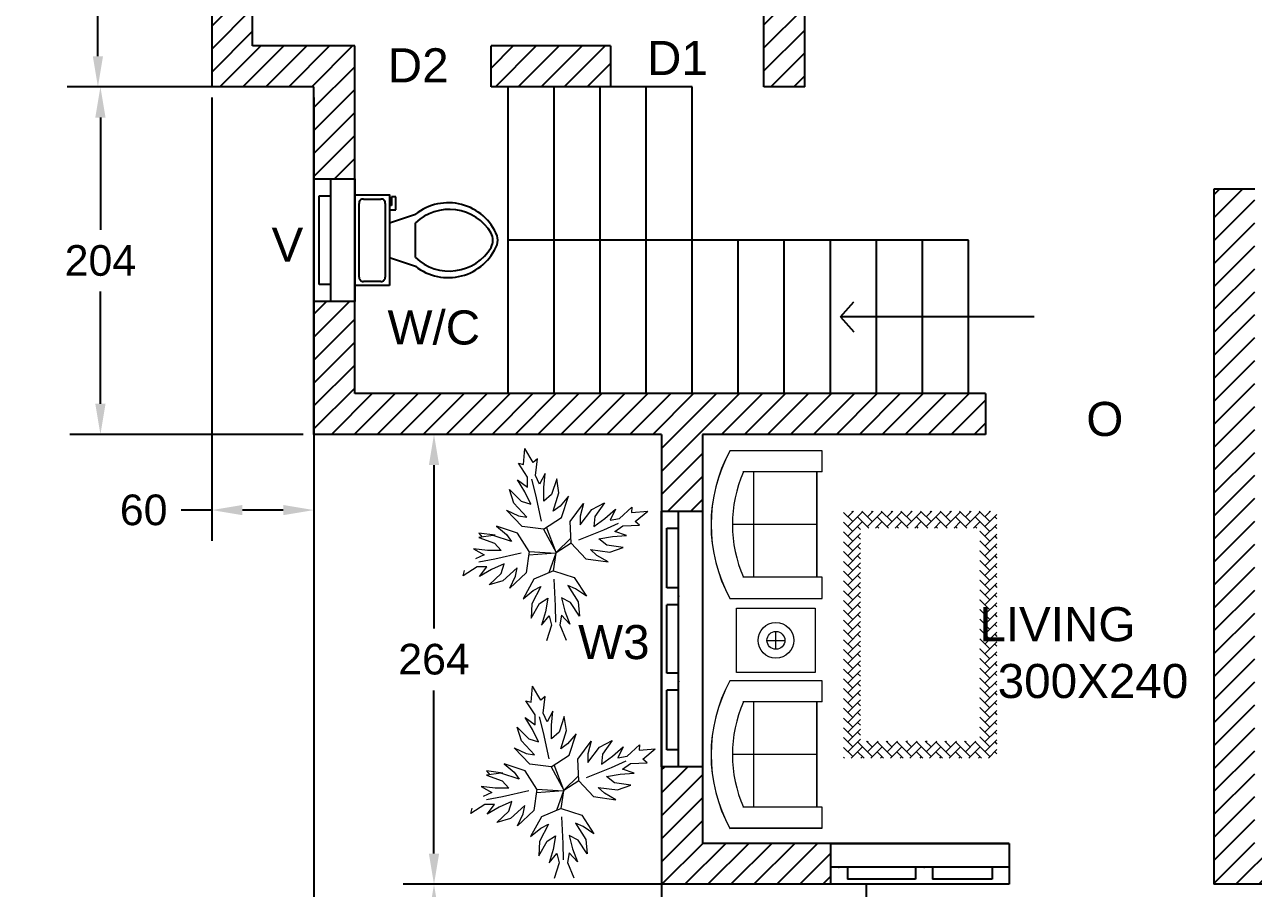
# Model space of a CAD drawing. Header units: inches. Extents: x -2903 to 3367, y -161 to 1064.
# Drawn here: x 665.08 to 672.29, y 568.13 to 573.2 of the extents above; entities that cross this region are included whole.
import ezdxf

# ---------------------------------------------------------------- set-up
doc = ezdxf.new("R2010")
doc.units = ezdxf.units.IN
doc.header["$MEASUREMENT"] = 0
doc.layers.add('furni', color=130, linetype='Continuous', lineweight=13)
doc.layers.add('landscape', color=84, linetype='Continuous', lineweight=0)
doc.styles.get("Standard").update_dxf_attribs({"font": 'arial.ttf'})
doc.dimstyles.get("Standard").update_dxf_attribs({"dimtxt": 0.18, "dimasz": 0.18, "dimexe": 0.18, "dimexo": 0.0625, "dimgap": 0.09, "dimtad": 0, "dimtih": 1, "dimtoh": 1, "dimdec": 0, "dimlfac": 100, "dimzin": 0, "dimdsep": 46, "dimtxsty": 'Standard', "dimcen": 0.09, "dimadec": 0, "dimazin": 0, "dimtfac": 1, "dimtdec": 0, "dimtofl": 0, "dimtmove": 0, "dimatfit": 3, "dimfxl": 1, "dimtolj": 1, "dimtzin": 0, "dimarcsym": 0})

# ---------------------------------------------------------------- blocks, each defined once
blk = doc.blocks.new('*D620')
at = {"color": 0, "lineweight": -2, "transparency": 16777216}
for p, q in [((668.8138, 568.0899), (668.8138, 565.7355)), ((670.0138, 568.0899), (670.0138, 565.7355)), ((668.9938, 565.9155), (669.1338, 565.9155)), ((669.8338, 565.9155), (669.6939, 565.9155))]:
    blk.add_line(p, q, dxfattribs=at)
at = {"color": 0, "transparency": 16777216}
for points in [[(668.9938, 565.9455), (668.9938, 565.8855), (668.8138, 565.9155)], [(669.8338, 565.9455), (669.8338, 565.8855), (670.0138, 565.9155)]]:
    blk.add_solid(points, dxfattribs=at)
at = {"layer": 'Defpoints', "color": 0, "transparency": 16777216}
for p in [(668.8138, 568.1524), (670.0138, 568.1524), (668.8138, 565.9155)]:
    blk.add_point(p, dxfattribs=at)
at = {"color": 0, "transparency": 16777216, "insert": (669.4138, 565.9155), "char_height": 0.18, "attachment_point": 5}
blk.add_mtext('\\A1;120', dxfattribs=at)
blk = doc.blocks.new('*D621')
at = {"color": 0, "lineweight": -2, "transparency": 16777216}
for p, q in [((668.7513, 570.7924), (667.2982, 570.7924)), ((667.4782, 570.6124), (667.4782, 569.6543)), ((667.4782, 568.3324), (667.4782, 569.2905)), ((668.7513, 568.1524), (667.2982, 568.1524))]:
    blk.add_line(p, q, dxfattribs=at)
at = {"color": 0, "transparency": 16777216}
for points in [[(667.4482, 570.6124), (667.5082, 570.6124), (667.4782, 570.7924)], [(667.4482, 568.3324), (667.5082, 568.3324), (667.4782, 568.1524)]]:
    blk.add_solid(points, dxfattribs=at)
at = {"layer": 'Defpoints', "color": 0, "transparency": 16777216}
for p in [(667.4782, 570.7924), (668.8138, 570.7924), (668.8138, 568.1524)]:
    blk.add_point(p, dxfattribs=at)
at = {"color": 0, "transparency": 16777216, "insert": (667.4782, 569.4724), "char_height": 0.18, "attachment_point": 5}
blk.add_mtext('\\A1;264', dxfattribs=at)
blk = doc.blocks.new('*D622')
at = {"color": 0, "lineweight": -2, "transparency": 16777216}
for p, q in [((669.9513, 568.1524), (667.2982, 568.1524)), ((667.4782, 567.9724), (667.4782, 567.4628)), ((667.4782, 566.5924), (667.4782, 567.102)), ((669.9513, 566.4124), (667.2982, 566.4124))]:
    blk.add_line(p, q, dxfattribs=at)
at = {"color": 0, "transparency": 16777216}
for points in [[(667.4482, 567.9724), (667.5082, 567.9724), (667.4782, 568.1524)], [(667.4482, 566.5924), (667.5082, 566.5924), (667.4782, 566.4124)]]:
    blk.add_solid(points, dxfattribs=at)
at = {"layer": 'Defpoints', "color": 0, "transparency": 16777216}
for p in [(667.4782, 568.1524), (670.0138, 568.1524), (670.0138, 566.4124)]:
    blk.add_point(p, dxfattribs=at)
at = {"color": 0, "transparency": 16777216, "insert": (667.4782, 567.2824), "char_height": 0.18, "attachment_point": 5}
blk.add_mtext('\\A1;174', dxfattribs=at)
blk = doc.blocks.new('*D623')
at = {"color": 0, "lineweight": -2, "transparency": 16777216}
for p, q in [((666.7738, 570.7299), (666.7738, 565.7355)), ((668.8138, 570.7299), (668.8138, 565.7355)), ((666.9538, 565.9155), (667.5038, 565.9155)), ((668.6338, 565.9155), (668.0838, 565.9155))]:
    blk.add_line(p, q, dxfattribs=at)
at = {"color": 0, "transparency": 16777216}
for points in [[(666.9538, 565.9455), (666.9538, 565.8855), (666.7738, 565.9155)], [(668.6338, 565.9455), (668.6338, 565.8855), (668.8138, 565.9155)]]:
    blk.add_solid(points, dxfattribs=at)
at = {"layer": 'Defpoints', "color": 0, "transparency": 16777216}
for p in [(666.7738, 570.7924), (668.8138, 570.7924), (668.8138, 565.9155)]:
    blk.add_point(p, dxfattribs=at)
at = {"color": 0, "transparency": 16777216, "insert": (667.7938, 565.9155), "char_height": 0.18, "attachment_point": 5}
blk.add_mtext('\\A1;204', dxfattribs=at)
blk = doc.blocks.new('*D624')
at = {"color": 0, "lineweight": -2, "transparency": 16777216}
for p, q in [((666.7113, 572.8324), (665.3408, 572.8324)), ((665.5208, 572.6524), (665.5208, 571.9943)), ((665.5208, 570.9724), (665.5208, 571.6305)), ((666.7113, 570.7924), (665.3408, 570.7924))]:
    blk.add_line(p, q, dxfattribs=at)
at = {"color": 0, "transparency": 16777216}
for points in [[(665.4908, 572.6524), (665.5508, 572.6524), (665.5208, 572.8324)], [(665.4908, 570.9724), (665.5508, 570.9724), (665.5208, 570.7924)]]:
    blk.add_solid(points, dxfattribs=at)
at = {"layer": 'Defpoints', "color": 0, "transparency": 16777216}
for p in [(665.5208, 572.8324), (666.7738, 572.8324), (666.7738, 570.7924)]:
    blk.add_point(p, dxfattribs=at)
at = {"color": 0, "transparency": 16777216, "insert": (665.5208, 571.8124), "char_height": 0.18, "attachment_point": 5}
blk.add_mtext('\\A1;204', dxfattribs=at)
blk = doc.blocks.new('*D625')
at = {"color": 0, "lineweight": -2, "transparency": 16777216}
for p, q in [((666.1113, 576.3124), (665.3261, 576.3124)), ((665.5061, 576.1324), (665.5061, 574.7543)), ((665.5061, 573.0124), (665.5061, 574.3904)), ((666.1113, 572.8324), (665.3261, 572.8324))]:
    blk.add_line(p, q, dxfattribs=at)
at = {"color": 0, "transparency": 16777216}
for points in [[(665.4761, 576.1324), (665.5361, 576.1324), (665.5061, 576.3124)], [(665.4761, 573.0124), (665.5361, 573.0124), (665.5061, 572.8324)]]:
    blk.add_solid(points, dxfattribs=at)
at = {"layer": 'Defpoints', "color": 0, "transparency": 16777216}
for p in [(665.5061, 576.3124), (666.1738, 576.3124), (666.1738, 572.8324)]:
    blk.add_point(p, dxfattribs=at)
at = {"color": 0, "transparency": 16777216, "insert": (665.5061, 574.5724), "char_height": 0.18, "attachment_point": 5}
blk.add_mtext('\\A1;348', dxfattribs=at)
blk = doc.blocks.new('*D627')
at = {"color": 0, "lineweight": -2, "transparency": 16777216}
for p, q in [((666.1738, 572.7699), (666.1738, 570.1686)), ((666.7738, 572.7699), (666.7738, 570.1686)), ((666.1738, 570.3486), (665.9938, 570.3486)), ((666.5938, 570.3486), (666.3538, 570.3486))]:
    blk.add_line(p, q, dxfattribs=at)
at = {"color": 0, "transparency": 16777216}
for points in [[(666.3538, 570.3786), (666.3538, 570.3186), (666.1738, 570.3486)], [(666.5938, 570.3786), (666.5938, 570.3186), (666.7738, 570.3486)]]:
    blk.add_solid(points, dxfattribs=at)
at = {"layer": 'Defpoints', "color": 0, "transparency": 16777216}
for p in [(666.1738, 572.8324), (666.7738, 572.8324), (666.1738, 570.3486)]:
    blk.add_point(p, dxfattribs=at)
at = {"color": 0, "transparency": 16777216, "insert": (665.7747, 570.3486), "char_height": 0.18, "attachment_point": 5}
blk.add_mtext('\\A1;60', dxfattribs=at)

msp = doc.modelspace()

# ---------------------------------------------------------------- hatches: boundary and pattern name
h = msp.add_hatch()
h.set_pattern_fill('ANSI31', color=256, scale=0.03, style=0)
h.set_pattern_definition([(45, (-1200.15947, -1210.70608), (-0.067351921, 0.067351921), [])])
h.paths.add_polyline_path([(673.7938, 577.3124), (674.0338, 577.3124), (674.0338, 577.0724), (673.7938, 577.0724)])
h.paths.add_polyline_path([(668.8138, 568.8424), (669.0538, 568.8424), (669.0538, 568.3924), (669.8038, 568.3924), (669.8038, 568.1524), (668.8138, 568.1524)])
h.paths.add_polyline_path([(666.1738, 576.3124), (667.1638, 576.3124), (667.1638, 576.0724), (666.4138, 576.0724), (666.4138, 575.3224), (666.1738, 575.3224)])
h.paths.add_polyline_path([(666.7738, 571.5724), (667.0138, 571.5724), (667.0138, 571.0324), (670.7138, 571.0324), (670.7138, 570.7924), (669.0538, 570.7924), (669.0538, 570.3424), (668.8138, 570.3424), (668.8138, 570.7924), (666.7738, 570.7924)])
h.paths.add_polyline_path([(675.8938, 577.3124), (676.1338, 577.3124), (676.1338, 576.1724), (675.8938, 576.1724)])
h.paths.add_polyline_path([(672.6538, 577.3124), (672.8938, 577.3124), (672.8938, 574.6724), (672.6538, 574.6724), (672.6538, 576.0724), (671.9038, 576.0724), (671.9038, 576.3124), (672.6538, 576.3124)])
h.paths.add_polyline_path([(668.6638, 576.3124), (670.4038, 576.3124), (670.4038, 576.0724), (669.6538, 576.0724), (669.6538, 572.8324), (669.4138, 572.8324), (669.4138, 576.0724), (668.6638, 576.0724)])
h.paths.add_polyline_path([(673.6938, 573.1689, 0.018332), (673.6938, 573.1919), (673.6938, 573.5324), (672.6538, 573.5324), (672.6538, 573.7724), (675.8938, 573.7724), (675.8938, 574.6724), (676.1338, 574.6724), (676.1338, 573.2424), (675.8938, 573.2424), (675.8938, 573.5324), (673.9338, 573.5324), (673.9338, 571.9924), (673.1938, 571.9924), (673.1938, 572.2324), (673.6938, 572.2324)])
h.paths.add_polyline_path([(675.2938, 571.9924), (674.7338, 571.9924), (674.7338, 572.2324), (675.8938, 572.2324), (675.8938, 572.5224), (676.1338, 572.5224), (676.1338, 571.9924), (675.5338, 571.9924), (675.5338, 570.9424), (675.2938, 570.9424)])
h.paths.add_polyline_path([(672.0538, 572.2324), (672.2938, 572.2324), (672.2938, 568.3924), (674.2438, 568.3924), (674.2438, 568.1524), (672.0538, 568.1524)])
h.paths.add_polyline_path([(675.2938, 569.4424), (675.5338, 569.4424), (675.5338, 568.1524), (675.2938, 568.1524), (675.2938, 568.3924)])
h.paths.add_polyline_path([(676.5671, 567.0956), (675.708, 567.0956), (675.708, 567.4666), (676.5671, 567.4666)], flags=9)
h.paths.add_polyline_path([(675.1011, 565.7124), (674.2419, 565.7124), (674.2419, 566.0833), (675.1011, 566.0833)], flags=9)
h.paths.add_polyline_path([(672.3326, 565.7288), (671.4735, 565.7288), (671.4735, 566.0998), (672.3326, 566.0998)], flags=9)
h.paths.add_polyline_path([(669.8511, 565.7288), (668.9919, 565.7288), (668.9919, 566.0997), (669.8511, 566.0997)], flags=9)
h.paths.add_polyline_path([(667.9055, 569.2856), (667.0463, 569.2856), (667.0463, 569.6566), (667.9055, 569.6566)], flags=9)
h.paths.add_polyline_path([(667.9155, 567.0956), (667.0563, 567.0956), (667.0563, 567.4666), (667.9155, 567.4666)], flags=9)
h.paths.add_polyline_path([(668.221, 565.7288), (667.3619, 565.7288), (667.3619, 566.0997), (668.221, 566.0997)], flags=9)
h.paths.add_polyline_path([(665.948, 571.6256), (665.0889, 571.6256), (665.0889, 571.9966), (665.948, 571.9966)], flags=9)
h.paths.add_polyline_path([(665.935, 574.3857), (665.0758, 574.3857), (665.0758, 574.7566), (665.935, 574.7566)], flags=9)
h.paths.add_polyline_path([(665.9593, 570.1619), (665.1001, 570.1619), (665.1001, 570.5328), (665.9593, 570.5328)], flags=9)
h.paths.add_polyline_path([(677.2745, 574.4657), (676.4154, 574.4657), (676.4154, 574.8366), (677.2745, 574.8366)], flags=9)
h.paths.add_polyline_path([(677.2059, 571.4805), (676.3468, 571.4805), (676.3468, 571.8514), (677.2059, 571.8514)], flags=9)
h.paths.add_polyline_path([(677.6121, 569.8857), (676.753, 569.8857), (676.753, 570.2566), (677.6121, 570.2566)], flags=9)
h.paths.add_polyline_path([(675.0295, 567.7908), (674.5104, 567.7908), (674.5104, 568.2029), (675.0295, 568.2029)], flags=9)
h.paths.add_polyline_path([(674.6256, 564.1075), (668.2275, 564.1075), (668.2275, 564.9317), (674.6256, 564.9317)], flags=9)
h.paths.add_polyline_path([(675.0535, 560.9189), (671.4435, 560.9189), (671.4435, 562.8502), (675.0535, 562.8502)], flags=9)
h.paths.add_polyline_path([(678.2609, 560.6104), (675.7627, 560.6104), (675.7627, 562.8502), (678.2609, 562.8502)], flags=9)
h.paths.add_polyline_path([(670.9423, 562.3338), (668.8493, 562.3338), (668.8493, 562.8676), (670.9423, 562.8676)], flags=25)
h.paths.add_polyline_path([(670.9423, 562.3338), (668.8493, 562.3338), (668.8493, 562.8676), (670.9423, 562.8676)], flags=25)
h.paths.add_polyline_path([(675.1928, 577.3167), (674.7201, 577.3167), (674.7201, 577.7288), (675.1928, 577.7288)], flags=9)
h.paths.add_polyline_path([(666.7624, 571.6972), (666.4761, 571.6972), (666.4761, 572.1093), (666.7624, 572.1093)], flags=9)
h.paths.add_polyline_path([(676.4279, 572.6315), (676.1415, 572.6315), (676.1415, 573.0436), (676.4279, 573.0436)], flags=9)
h.paths.add_polyline_path([(668.7965, 569.3639), (668.2774, 569.3639), (668.2774, 569.7761), (668.7965, 569.7761)], flags=9)
h.paths.add_polyline_path([(666.1597, 574.2749), (665.6406, 574.2749), (665.6406, 574.6871), (666.1597, 574.6871)], flags=9)
h.paths.add_polyline_path([(668.0595, 576.3088), (667.5404, 576.3088), (667.5404, 576.7209), (668.0595, 576.7209)], flags=9)
h.paths.add_polyline_path([(671.4021, 576.2841), (670.883, 576.2841), (670.883, 576.6962), (671.4021, 576.6962)], flags=9)
h.paths.add_polyline_path([(676.6375, 575.1484), (676.1184, 575.1484), (676.1184, 575.5606), (676.6375, 575.5606)], flags=9)
h.paths.add_polyline_path([(676.0493, 570.0154), (675.5302, 570.0154), (675.5302, 570.4275), (676.0493, 570.4275)], flags=9)
h.paths.add_polyline_path([(674.5583, 571.8955), (674.1012, 571.8955), (674.1012, 572.3076), (674.5583, 572.3076)], flags=9)
h.paths.add_polyline_path([(673.5454, 576.9734), (673.0882, 576.9734), (673.0882, 577.3855), (673.5454, 577.3855)], flags=9)
h.paths.add_polyline_path([(673.0231, 574.0076), (672.5659, 574.0076), (672.5659, 574.4197), (673.0231, 574.4197)], flags=9)
h.paths.add_polyline_path([(672.9138, 571.8854), (672.4566, 571.8854), (672.4566, 572.2975), (672.9138, 572.2975)], flags=9)
h.paths.add_polyline_path([(669.1567, 572.792), (668.6995, 572.792), (668.6995, 573.2042), (669.1567, 573.2042)], flags=9)
h.paths.add_polyline_path([(671.3532, 567.6965), (670.6323, 567.6965), (670.6323, 568.1087), (671.3532, 568.1087)], flags=9)
h.paths.add_polyline_path([(671.5867, 570.6707), (671.2694, 570.6707), (671.2694, 571.0828), (671.5867, 571.0828)], flags=9)
h.paths.add_polyline_path([(667.8021, 571.2078), (667.159, 571.2078), (667.159, 571.6199), (667.8021, 571.6199)], flags=9)
h.paths.add_polyline_path([(675.1286, 572.485), (673.9099, 572.485), (673.9099, 573.2313), (675.1286, 573.2313)], flags=25)
h.paths.add_polyline_path([(675.0368, 574.9665), (673.7104, 574.9665), (673.7104, 575.7128), (675.0368, 575.7128)], flags=9)
h.paths.add_polyline_path([(669.125, 573.2291), (667.5037, 573.2291), (667.5037, 573.9754), (669.125, 573.9754)], flags=9)
h.paths.add_polyline_path([(671.8455, 573.8328), (670.617, 573.8328), (670.617, 574.5791), (671.8455, 574.5791)], flags=9)
h.paths.add_polyline_path([(671.9747, 569.1321), (670.7473, 569.1321), (670.7473, 569.8784), (671.9747, 569.8784)], flags=9)
h.paths.add_polyline_path([(674.5985, 570.6684), (672.9772, 570.6684), (672.9772, 571.4147), (674.5985, 571.4147)], flags=9)
h.paths.add_polyline_path([(672.6091, 567.0312), (671.3896, 567.0312), (671.3896, 567.7775), (672.6091, 567.7775)], flags=9)
h.paths.add_polyline_path([(667.8138, 573.0724), (667.8138, 572.8324), (668.5138, 572.8324), (668.5138, 573.0724)])
h.paths.add_polyline_path([(667.0138, 573.0724), (667.0138, 572.2924), (666.7738, 572.2924), (666.7738, 572.8324), (666.1738, 572.8324), (666.1738, 573.8224), (666.4138, 573.8224), (666.4138, 573.0724)])

# ---------------------------------------------------------------- linework, layer by layer
for p, q in [((666.1738, 576.3124), (666.1738, 572.8324)), ((669.4138, 572.8324), (669.4138, 576.0724)), ((669.6538, 572.8324), (669.6538, 576.0724)), ((666.4138, 573.0724), (666.4138, 573.8224)), ((667.0138, 573.0724), (666.4138, 573.0724)), ((667.0138, 571.0324), (667.0138, 573.0724)), ((668.5138, 573.0724), (667.8138, 573.0724)), ((667.8138, 572.8324), (667.8138, 573.0724)), ((668.5138, 573.0724), (668.5138, 572.8324)), ((666.7738, 572.8324), (666.1738, 572.8324)), ((666.7738, 570.7924), (666.7738, 572.8324)), ((668.5138, 572.8324), (667.8138, 572.8324)), ((667.9138, 571.0324), (667.9138, 572.8324)), ((668.1838, 571.0324), (668.1838, 572.8324)), ((668.4538, 571.0324), (668.4538, 572.8324)), ((668.9938, 572.8324), (668.5138, 572.8324)), ((668.7238, 571.0324), (668.7238, 572.8324)), ((668.9938, 571.0324), (668.9938, 572.8324)), ((669.6538, 572.8324), (669.4138, 572.8324)), ((672.0538, 572.2324), (672.0538, 568.1524)), ((672.2938, 572.2324), (672.0538, 572.2324)), ((670.6138, 571.9324), (667.9138, 571.9324)), ((669.2638, 571.0324), (669.2638, 571.9324)), ((669.5338, 571.0324), (669.5338, 571.9324)), ((669.8038, 571.0324), (669.8038, 571.9324)), ((670.0738, 571.0324), (670.0738, 571.9324)), ((670.3438, 571.0324), (670.3438, 571.9324)), ((670.6138, 571.0324), (670.6138, 571.9324)), ((669.8636, 571.4824), (669.9415, 571.5707)), ((671.0006, 571.4824), (669.8636, 571.4824)), ((669.8636, 571.4824), (669.9415, 571.3941)), ((670.7138, 571.0324), (667.0138, 571.0324)), ((670.7138, 571.0324), (670.7138, 570.7924)), ((668.8138, 570.7924), (666.7738, 570.7924)), ((668.8138, 570.7924), (668.8138, 568.1524)), ((669.0538, 570.7924), (669.0538, 568.3924)), ((670.7138, 570.7924), (669.0538, 570.7924)), ((670.8538, 568.3924), (669.0538, 568.3924)), ((670.8538, 568.1524), (668.8138, 568.1524)), ((670.0138, 568.1524), (670.0138, 566.4124)), ((675.5338, 568.1524), (672.0538, 568.1524))]:
    msp.add_line(p, q)
at = {"color": 30}
for p, q in [((666.7738, 571.5724), (666.7738, 572.2924)), ((666.7738, 572.2924), (667.0138, 572.2924)), ((666.8738, 571.5724), (666.8738, 572.2924)), ((667.0138, 572.2924), (667.0138, 571.5724)), ((666.8038, 571.6724), (666.8038, 572.1924)), ((666.8038, 572.1924), (666.8738, 572.1924)), ((666.8738, 571.6724), (666.8038, 571.6724)), ((667.0138, 571.5724), (666.7738, 571.5724)), ((668.8138, 568.8424), (668.8138, 570.3424)), ((668.8138, 570.3424), (669.0538, 570.3424)), ((668.9138, 568.8424), (668.9138, 570.3424)), ((669.0538, 570.3424), (669.0538, 568.8424)), ((668.8438, 569.8924), (668.8438, 570.2424)), ((668.8438, 570.2424), (668.9138, 570.2424)), ((668.9138, 569.8924), (668.8438, 569.8924)), ((668.8438, 569.3924), (668.8438, 569.7924)), ((668.9138, 569.7924), (668.8438, 569.7924)), ((668.9138, 569.3924), (668.8438, 569.3924)), ((668.8438, 568.9424), (668.8438, 569.2924)), ((668.9138, 569.2924), (668.8438, 569.2924)), ((668.9138, 568.9424), (668.8438, 568.9424)), ((669.0538, 568.8424), (668.8138, 568.8424)), ((669.8038, 568.3924), (670.8538, 568.3924)), ((669.8038, 568.3924), (669.8038, 568.1524)), ((670.8538, 568.3924), (670.8538, 568.1524)), ((670.8538, 568.3924), (670.8538, 568.1524)), ((670.8538, 568.2524), (669.8038, 568.2524)), ((669.9038, 568.2524), (669.9038, 568.1824)), ((670.3038, 568.2524), (670.3038, 568.1824)), ((670.4038, 568.2524), (670.4038, 568.1824)), ((670.7538, 568.2524), (670.7538, 568.1824)), ((670.8538, 568.1524), (669.8038, 568.1524)), ((670.3038, 568.1824), (669.9038, 568.1824)), ((670.7538, 568.1824), (670.4038, 568.1824))]:
    msp.add_line(p, q, dxfattribs=at)
at = {"color": 22}
for p, q in [((667.2297, 572.1864), (667.2297, 572.1356)), ((667.2551, 572.1864), (667.2297, 572.1864)), ((667.2551, 572.1102), (667.2551, 572.1864)), ((667.2297, 572.1356), (667.217, 572.1356)), ((667.217, 572.1102), (667.2551, 572.1102)), ((667.217, 572.034), (667.3694, 572.0848)), ((667.3694, 571.8308), (667.3694, 572.034)), ((667.217, 571.8308), (667.3694, 571.78)), ((667.1662, 571.6911), (667.0646, 571.6911)), ((669.7558, 568.4808), (669.2145, 568.4806))]:
    msp.add_line(p, q, dxfattribs=at)
msp.add_lwpolyline([(667.217, 571.6657), (667.0138, 571.6657), (667.0138, 572.1991), (667.217, 572.1991)], close=True, dxfattribs=at)
for points in [[(667.0646, 572.1737), (667.1662, 572.1737)], [(667.0392, 571.7165), (667.0392, 572.1483)], [(667.1916, 572.1483), (667.1916, 571.7165)]]:
    msp.add_lwpolyline(points, dxfattribs=at)
for centre, radius, start, end in [((667.0614, 572.1515), 0.0225, 81.8699, 188.1301), ((667.1694, 572.1515), 0.0225, 351.8699, 98.1301), ((667.562, 571.843), 0.3091, 22.02857, 128.53089), ((667.568, 571.8257), 0.2878, 31.05318, 133.63227), ((667.7219, 571.9324), 0.1016, 335.73183, 24.26818), ((667.7504, 571.9324), 0.1016, 344.86053, 15.13947), ((667.562, 572.0218), 0.3091, 231.46929, 337.97157), ((667.568, 572.0391), 0.2878, 226.36791, 328.94699), ((667.0614, 571.7133), 0.0225, 171.8699, 278.1301), ((667.1694, 571.7133), 0.0225, 261.8699, 8.1301)]:
    msp.add_arc(centre, radius, start, end, dxfattribs=at)
at = {"color": 30}
for p in [(668.9138, 569.8424), (668.9138, 569.3424), (669.8538, 568.2524), (670.3538, 568.2524)]:
    msp.add_point(p, dxfattribs=at)
at = {"layer": 'furni', "color": 0, "lineweight": 0}
msp.add_line((669.7558, 570.6958), (669.2146, 570.6958), dxfattribs=at)
at = {"layer": 'furni', "color": 22, "lineweight": 0}
for p, q in [((669.7558, 570.5722), (669.7558, 570.6958)), ((669.7555, 570.5722), (669.2913, 570.5722)), ((669.7558, 570.5722), (669.2916, 570.5722)), ((669.3558, 569.9541), (669.3558, 570.5722)), ((669.7234, 570.5722), (669.7234, 569.9541)), ((669.7237, 570.5722), (669.7237, 569.9541)), ((669.881, 570.335), (669.9351, 570.2809)), ((669.9398, 570.343), (669.9064, 570.3096)), ((669.9926, 570.3384), (669.9064, 570.2522)), ((669.9926, 570.2809), (669.9064, 570.1947)), ((669.9304, 570.343), (669.9351, 570.3384)), ((669.9638, 570.3096), (670.0304, 570.243)), ((669.9879, 570.343), (670.0501, 570.2809)), ((670.0547, 570.343), (670.0213, 570.3096)), ((670.1075, 570.3384), (670.0213, 570.2522)), ((670.0454, 570.343), (670.0501, 570.3384)), ((670.1075, 570.2809), (670.0697, 570.243)), ((670.0788, 570.3096), (670.1454, 570.243)), ((670.1029, 570.343), (670.165, 570.2809)), ((670.1697, 570.343), (670.1363, 570.3096)), ((670.2225, 570.3384), (670.1363, 570.2522)), ((670.1603, 570.343), (670.165, 570.3384)), ((670.2225, 570.2809), (670.1846, 570.243)), ((670.1937, 570.3096), (670.2603, 570.243)), ((670.2178, 570.343), (670.2799, 570.2809)), ((670.2846, 570.343), (670.2512, 570.3096)), ((670.3374, 570.3384), (670.2512, 570.2522)), ((670.2753, 570.343), (670.2799, 570.3384)), ((670.3374, 570.2809), (670.2996, 570.243)), ((670.3087, 570.3096), (670.3753, 570.243)), ((670.3327, 570.343), (670.3949, 570.2809)), ((670.3996, 570.343), (670.3662, 570.3096)), ((670.4524, 570.3384), (670.3662, 570.2522)), ((670.3902, 570.343), (670.3949, 570.3384)), ((670.4524, 570.2809), (670.4145, 570.243)), ((670.4236, 570.3096), (670.4902, 570.243)), ((670.4477, 570.343), (670.5098, 570.2809)), ((670.5145, 570.343), (670.4811, 570.3096)), ((670.5673, 570.3384), (670.4811, 570.2522)), ((670.5052, 570.343), (670.5098, 570.3384)), ((670.5673, 570.2809), (670.5295, 570.243)), ((670.5386, 570.3096), (670.6052, 570.243)), ((670.5626, 570.343), (670.6248, 570.2809)), ((670.6295, 570.343), (670.5961, 570.3096)), ((670.6823, 570.3384), (670.5961, 570.2522)), ((670.6201, 570.343), (670.6248, 570.3384)), ((670.6823, 570.2809), (670.6444, 570.243)), ((670.6535, 570.3096), (670.7397, 570.2234)), ((670.6776, 570.343), (670.7397, 570.2809)), ((670.7444, 570.343), (670.711, 570.3096)), ((670.781, 570.3221), (670.711, 570.2522)), ((670.7351, 570.343), (670.7397, 570.3384)), ((670.7685, 570.3096), (670.781, 570.2971)), ((669.7234, 570.2631), (669.2274, 570.2632)), ((669.7237, 570.2631), (669.2277, 570.2632)), ((669.881, 570.2776), (669.9351, 570.2234)), ((669.881, 570.2201), (669.9351, 570.1659)), ((669.981, 570.2118), (669.9064, 570.1372)), ((669.9638, 570.2522), (669.981, 570.235)), ((670.0788, 570.2522), (670.0879, 570.243)), ((670.1937, 570.2522), (670.2029, 570.243)), ((670.3087, 570.2522), (670.3178, 570.243)), ((670.4236, 570.2522), (670.4327, 570.243)), ((670.5386, 570.2522), (670.5477, 570.243)), ((670.6535, 570.2522), (670.6626, 570.243)), ((670.681, 570.2247), (670.7397, 570.1659)), ((670.6823, 570.2234), (670.681, 570.2221)), ((670.781, 570.2647), (670.711, 570.1947)), ((670.7685, 570.2522), (670.781, 570.2396)), ((669.881, 570.1626), (669.9351, 570.1085)), ((669.981, 570.1543), (669.9064, 570.0797)), ((669.9638, 570.1947), (669.981, 570.1776)), ((669.9638, 570.1372), (669.981, 570.1201)), ((670.681, 570.1672), (670.7397, 570.1085)), ((670.6823, 570.1659), (670.681, 570.1647)), ((670.781, 570.2072), (670.711, 570.1372)), ((670.781, 570.1497), (670.711, 570.0797)), ((670.7685, 570.1947), (670.781, 570.1822)), ((670.7685, 570.1372), (670.781, 570.1247)), ((669.881, 570.1051), (669.9351, 570.051)), ((669.981, 570.0969), (669.9064, 570.0223)), ((669.9638, 570.0797), (669.981, 570.0626)), ((670.681, 570.1098), (670.7397, 570.051)), ((670.6823, 570.1085), (670.681, 570.1072)), ((670.781, 570.0922), (670.711, 570.0223)), ((670.7685, 570.0797), (670.781, 570.0672)), ((669.881, 570.0477), (669.9351, 569.9935)), ((669.981, 570.0394), (669.9064, 569.9648)), ((669.9638, 570.0223), (669.981, 570.0051)), ((670.681, 570.0523), (670.7397, 569.9935)), ((670.6823, 570.051), (670.681, 570.0497)), ((670.681, 569.9948), (670.7397, 569.9361)), ((670.6823, 569.9935), (670.681, 569.9922)), ((670.781, 570.0348), (670.711, 569.9648)), ((670.7685, 570.0223), (670.781, 570.0098)), ((669.7555, 569.9541), (669.2913, 569.9541)), ((669.7558, 569.9541), (669.2916, 569.9541)), ((669.7555, 569.8305), (669.7555, 569.9541)), ((669.7558, 569.8305), (669.7558, 569.9541)), ((669.881, 569.9902), (669.9351, 569.9361)), ((669.881, 569.9327), (669.9351, 569.8786)), ((669.981, 569.9819), (669.9064, 569.9073)), ((669.981, 569.9244), (669.9064, 569.8498)), ((669.9638, 569.9648), (669.981, 569.9477)), ((670.681, 569.9373), (670.7397, 569.8786)), ((670.6823, 569.9361), (670.681, 569.9348)), ((670.781, 569.9773), (670.711, 569.9073)), ((670.781, 569.9198), (670.711, 569.8498)), ((670.7685, 569.9648), (670.781, 569.9523)), ((669.881, 569.8752), (669.9351, 569.8211)), ((669.981, 569.867), (669.9064, 569.7924)), ((669.9638, 569.9073), (669.981, 569.8902)), ((669.9638, 569.8498), (669.981, 569.8327)), ((670.681, 569.8799), (670.7397, 569.8211)), ((670.6823, 569.8786), (670.681, 569.8773)), ((670.781, 569.8624), (670.711, 569.7924)), ((670.7685, 569.9073), (670.781, 569.8948)), ((670.7685, 569.8498), (670.781, 569.8373)), ((669.2142, 569.8305), (669.7555, 569.8305)), ((669.2145, 569.8305), (669.7558, 569.8305)), ((669.881, 569.8178), (669.9351, 569.7636)), ((669.981, 569.8095), (669.9064, 569.7349)), ((669.9638, 569.7924), (669.981, 569.7752)), ((670.681, 569.8224), (670.7397, 569.7636)), ((670.6823, 569.8211), (670.681, 569.8198)), ((670.781, 569.8049), (670.711, 569.7349)), ((670.7685, 569.7924), (670.781, 569.7799)), ((669.881, 569.7603), (669.9351, 569.7062)), ((669.881, 569.7028), (669.9351, 569.6487)), ((669.981, 569.752), (669.9064, 569.6774)), ((669.9638, 569.7349), (669.981, 569.7178)), ((670.681, 569.7649), (670.7397, 569.7062)), ((670.6823, 569.7636), (670.681, 569.7624)), ((670.681, 569.7074), (670.7397, 569.6487)), ((670.6823, 569.7062), (670.681, 569.7049)), ((670.781, 569.7474), (670.711, 569.6774)), ((670.7685, 569.7349), (670.781, 569.7224)), ((669.4845, 569.5316), (669.4845, 569.6365)), ((669.881, 569.6453), (669.9351, 569.5912)), ((669.981, 569.6945), (669.9064, 569.6199)), ((669.981, 569.6371), (669.9064, 569.5625)), ((669.9638, 569.6774), (669.981, 569.6603)), ((670.681, 569.65), (670.7397, 569.5912)), ((670.6823, 569.6487), (670.681, 569.6474)), ((670.781, 569.6899), (670.711, 569.6199)), ((670.781, 569.6325), (670.711, 569.5625)), ((670.7685, 569.6774), (670.781, 569.6649)), ((669.4321, 569.584), (669.537, 569.584)), ((669.881, 569.5879), (669.9351, 569.5337)), ((669.981, 569.5796), (669.9064, 569.505)), ((669.9638, 569.6199), (669.981, 569.6028)), ((669.9638, 569.5625), (669.981, 569.5453)), ((670.681, 569.5925), (670.7397, 569.5337)), ((670.6823, 569.5912), (670.681, 569.5899)), ((670.781, 569.575), (670.711, 569.505)), ((670.7685, 569.6199), (670.781, 569.6074)), ((670.7685, 569.5625), (670.781, 569.55)), ((669.881, 569.5304), (669.9351, 569.4763)), ((669.981, 569.5221), (669.9064, 569.4475)), ((669.9638, 569.505), (669.981, 569.4879)), ((670.681, 569.535), (670.7397, 569.4763)), ((670.6823, 569.5337), (670.681, 569.5325)), ((670.781, 569.5175), (670.711, 569.4475)), ((670.7685, 569.505), (670.781, 569.4925)), ((669.881, 569.4729), (669.9351, 569.4188)), ((669.881, 569.4155), (669.9351, 569.3613)), ((669.981, 569.4647), (669.9064, 569.3901)), ((669.9638, 569.4475), (669.981, 569.4304)), ((670.681, 569.4775), (670.7397, 569.4188)), ((670.6823, 569.4763), (670.681, 569.475)), ((670.681, 569.4201), (670.7397, 569.3613)), ((670.6823, 569.4188), (670.681, 569.4175)), ((670.781, 569.46), (670.711, 569.3901)), ((670.7685, 569.4475), (670.781, 569.435)), ((669.7558, 569.346), (669.2146, 569.3461)), ((669.7558, 569.2224), (669.7558, 569.346)), ((669.881, 569.358), (669.9351, 569.3038)), ((669.981, 569.4072), (669.9064, 569.3326)), ((669.981, 569.3497), (669.9064, 569.2751)), ((669.9638, 569.3901), (669.981, 569.3729)), ((670.681, 569.3626), (670.7397, 569.3038)), ((670.6823, 569.3613), (670.681, 569.36)), ((670.781, 569.4026), (670.711, 569.3326)), ((670.781, 569.3451), (670.711, 569.2751)), ((670.7685, 569.3901), (670.781, 569.3775)), ((669.881, 569.3005), (669.9351, 569.2464)), ((669.981, 569.2922), (669.9064, 569.2176)), ((669.9638, 569.3326), (669.981, 569.3155)), ((669.9638, 569.2751), (669.981, 569.258)), ((670.681, 569.3051), (670.7397, 569.2464)), ((670.6823, 569.3038), (670.681, 569.3026)), ((670.781, 569.2876), (670.711, 569.2176)), ((670.7685, 569.3326), (670.781, 569.3201)), ((670.7685, 569.2751), (670.781, 569.2626)), ((669.7555, 569.2224), (669.2913, 569.2224)), ((669.7558, 569.2224), (669.2916, 569.2224)), ((669.3558, 568.6044), (669.3558, 569.2224)), ((669.7234, 569.2224), (669.7234, 568.6044)), ((669.7237, 569.2224), (669.7237, 568.6044)), ((669.881, 569.243), (669.9351, 569.1889)), ((669.981, 569.2348), (669.9064, 569.1602)), ((669.9638, 569.2176), (669.981, 569.2005)), ((670.681, 569.2476), (670.7397, 569.1889)), ((670.6823, 569.2464), (670.681, 569.2451)), ((670.781, 569.2301), (670.711, 569.1602)), ((670.7685, 569.2176), (670.781, 569.2051)), ((669.881, 569.1856), (669.9351, 569.1314)), ((669.881, 569.1281), (669.9351, 569.0739)), ((669.981, 569.1773), (669.9064, 569.1027)), ((669.9638, 569.1602), (669.981, 569.143)), ((670.681, 569.1902), (670.7397, 569.1314)), ((670.6823, 569.1889), (670.681, 569.1876)), ((670.681, 569.1327), (670.7397, 569.0739)), ((670.6823, 569.1314), (670.681, 569.1301)), ((670.781, 569.1727), (670.711, 569.1027)), ((670.7685, 569.1602), (670.781, 569.1476)), ((669.881, 569.0706), (669.9351, 569.0165)), ((669.981, 569.1198), (669.9064, 569.0452)), ((669.981, 569.0623), (669.9064, 568.9877)), ((669.9638, 569.1027), (669.981, 569.0856)), ((670.681, 569.0752), (670.7397, 569.0165)), ((670.6823, 569.0739), (670.681, 569.0727)), ((670.781, 569.1152), (670.711, 569.0452)), ((670.781, 569.0577), (670.711, 568.9877)), ((670.7685, 569.1027), (670.781, 569.0902)), ((669.881, 569.0131), (669.9351, 568.959)), ((669.981, 569.0049), (669.9064, 568.9303)), ((669.9638, 569.0452), (669.981, 569.0281)), ((669.9638, 568.9877), (670.0501, 568.9015)), ((670.0164, 568.9927), (670.0501, 568.959)), ((670.0262, 568.9927), (670.0213, 568.9877)), ((670.0837, 568.9927), (670.0213, 568.9303)), ((670.0788, 568.9877), (670.165, 568.9015)), ((670.1313, 568.9927), (670.165, 568.959)), ((670.1412, 568.9927), (670.1363, 568.9877)), ((670.1987, 568.9927), (670.1363, 568.9303)), ((670.1937, 568.9877), (670.2799, 568.9015)), ((670.2463, 568.9927), (670.2799, 568.959)), ((670.2561, 568.9927), (670.2512, 568.9877)), ((670.3136, 568.9927), (670.2512, 568.9303)), ((670.3087, 568.9877), (670.3949, 568.9015)), ((670.3612, 568.9927), (670.3949, 568.959)), ((670.3711, 568.9927), (670.3662, 568.9877)), ((670.4286, 568.9927), (670.3662, 568.9303)), ((670.4236, 568.9877), (670.5098, 568.9015)), ((670.4762, 568.9927), (670.5098, 568.959)), ((670.486, 568.9927), (670.4811, 568.9877)), ((670.5435, 568.9927), (670.4811, 568.9303)), ((670.5386, 568.9877), (670.6248, 568.9015)), ((670.5911, 568.9927), (670.6248, 568.959)), ((670.601, 568.9927), (670.5961, 568.9877)), ((670.6585, 568.9927), (670.5961, 568.9303)), ((670.6535, 568.9877), (670.7397, 568.9015)), ((670.681, 569.0178), (670.7397, 568.959)), ((670.6823, 569.0165), (670.681, 569.0152)), ((670.781, 569.0002), (670.711, 568.9303)), ((670.7685, 569.0452), (670.781, 569.0327)), ((670.7685, 568.9877), (670.781, 568.9752)), ((669.7234, 568.9134), (669.2274, 568.9134)), ((669.7237, 568.9134), (669.2277, 568.9134)), ((669.881, 568.9557), (669.9351, 568.9015)), ((669.9926, 568.959), (669.9262, 568.8927)), ((669.9638, 568.9303), (670.0014, 568.8927)), ((670.1075, 568.959), (670.0412, 568.8927)), ((670.0788, 568.9303), (670.1164, 568.8927)), ((670.2225, 568.959), (670.1561, 568.8927)), ((670.1937, 568.9303), (670.2313, 568.8927)), ((670.3374, 568.959), (670.2711, 568.8927)), ((670.3087, 568.9303), (670.3463, 568.8927)), ((670.4524, 568.959), (670.386, 568.8927)), ((670.4236, 568.9303), (670.4612, 568.8927)), ((670.5673, 568.959), (670.501, 568.8927)), ((670.5386, 568.9303), (670.5762, 568.8927)), ((670.6823, 568.959), (670.6159, 568.8927)), ((670.6535, 568.9303), (670.6911, 568.8927)), ((670.781, 568.9428), (670.7309, 568.8927)), ((670.7685, 568.9303), (670.781, 568.9178)), ((669.881, 568.8982), (669.8865, 568.8927)), ((669.9926, 568.9015), (669.9837, 568.8927)), ((670.1075, 568.9015), (670.0987, 568.8927)), ((670.2225, 568.9015), (670.2136, 568.8927)), ((670.3374, 568.9015), (670.3286, 568.8927)), ((670.4524, 568.9015), (670.4435, 568.8927)), ((670.5673, 568.9015), (670.5585, 568.8927)), ((670.6823, 568.9015), (670.6734, 568.8927)), ((669.7555, 568.6044), (669.2913, 568.6044)), ((669.7558, 568.6044), (669.2916, 568.6044)), ((669.7555, 568.4808), (669.7555, 568.6044)), ((669.7558, 568.4808), (669.7558, 568.6044))]:
    msp.add_line(p, q, dxfattribs=at)
msp.add_lwpolyline([(669.2539, 569.3955), (669.2539, 569.7726), (669.7152, 569.7726), (669.7152, 569.3955)], close=True, dxfattribs=at)
for radius in [0.1047, 0.0524]:
    msp.add_circle((669.4845, 569.584), radius, dxfattribs=at)
for centre, radius, start, end in [((670.0067, 570.2631), 0.9029, 151.36742, 208.6303), ((670.007, 570.263), 0.9029, 151.36742, 208.6303), ((670.0088, 570.2632), 0.7793, 156.63794, 203.36434), ((670.0067, 568.9134), 0.9029, 151.36742, 208.6303), ((670.007, 568.9133), 0.9029, 151.36742, 208.6303), ((670.0088, 568.9134), 0.7793, 156.63794, 203.36434)]:
    msp.add_arc(centre, radius, start, end, dxfattribs=at)
at = {"layer": 'landscape', "color": 86}
for p, q in [((668.004, 570.6153), (668.012, 570.7104)), ((668.0605, 570.6282), (668.012, 570.7104)), ((668.0851, 570.6487), (668.0605, 570.6282)), ((668.0729, 570.5519), (668.0851, 570.6487)), ((668.026, 570.5412), (667.9731, 570.6231)), ((667.9731, 570.6231), (668.004, 570.6153)), ((667.969, 570.5257), (668.0266, 570.484)), ((668.0115, 570.4562), (667.969, 570.5257)), ((668.0266, 570.484), (668.026, 570.5412)), ((668.0757, 570.4373), (668.0519, 570.5299)), ((668.0972, 570.5001), (668.0729, 570.5519)), ((668.1309, 570.5627), (668.0972, 570.5001)), ((668.1228, 570.4816), (668.1309, 570.5627)), ((668.198, 570.5328), (668.1672, 570.4408)), ((668.211, 570.4497), (668.198, 570.5328)), ((667.9216, 570.4697), (667.9892, 570.4002)), ((667.9459, 570.3892), (667.9216, 570.4697)), ((668.0461, 570.3831), (668.0115, 570.4562)), ((668.1089, 570.2841), (668.0757, 570.4373)), ((668.1234, 570.4007), (668.1228, 570.4816)), ((668.1672, 570.4408), (668.1234, 570.4007)), ((668.1774, 570.3416), (668.211, 570.4497)), ((668.2666, 570.4308), (668.2176, 570.3714)), ((668.2263, 570.3056), (668.2666, 570.4308)), ((668.023, 570.3064), (667.9459, 570.3892)), ((667.9892, 570.4002), (668.0461, 570.3831)), ((668.2176, 570.3714), (668.1774, 570.3416)), ((668.2781, 570.2811), (668.3564, 570.3868)), ((668.3358, 570.2624), (668.4041, 570.3526)), ((668.3564, 570.3868), (668.3366, 570.3123)), ((668.4041, 570.3526), (668.4793, 570.3904)), ((668.4793, 570.3904), (668.4224, 570.3118)), ((668.4814, 570.2995), (668.5426, 570.3533)), ((668.5426, 570.3533), (668.5114, 570.2894)), ((668.5676, 570.2999), (668.6392, 570.3661)), ((668.6392, 570.3661), (668.6369, 570.3343)), ((667.904, 570.3481), (667.974, 570.3158)), ((667.9947, 570.2527), (667.904, 570.3481)), ((667.974, 570.3158), (668.023, 570.3064)), ((668.1204, 570.2359), (668.2263, 570.3056)), ((668.2831, 570.1544), (668.2781, 570.2811)), ((668.3366, 570.3123), (668.3358, 570.2624)), ((668.4224, 570.3118), (668.4153, 570.2528)), ((668.4153, 570.2528), (668.4814, 570.2995)), ((668.5114, 570.2894), (668.5676, 570.2999)), ((668.6369, 570.3343), (668.732, 570.3427)), ((668.6593, 570.2808), (668.732, 570.3427)), ((668.6837, 570.2602), (668.6593, 570.2808)), ((667.8377, 570.2005), (667.7411, 570.2138)), ((667.7411, 570.2138), (667.7612, 570.1891)), ((667.8444, 570.2544), (667.9032, 570.2047)), ((667.9691, 570.2126), (667.8444, 570.2544)), ((668.0375, 570.1058), (667.9691, 570.2126)), ((668.1204, 570.2359), (667.9947, 570.2527)), ((668.1204, 570.2359), (668.1955, 570.0994)), ((668.1955, 570.0994), (668.1384, 570.2477)), ((668.3286, 570.1739), (668.4738, 570.233)), ((668.4738, 570.233), (668.561, 570.2724)), ((668.5394, 570.2227), (668.5863, 570.2555)), ((668.6069, 570.2002), (668.5394, 570.2227)), ((668.5863, 570.2555), (668.6837, 570.2602)), ((667.8248, 570.1991), (667.7415, 570.1871)), ((667.7415, 570.1871), (667.8331, 570.1552)), ((667.9324, 570.1642), (667.8248, 570.1991)), ((667.8331, 570.1552), (667.8727, 570.1109)), ((667.9032, 570.2047), (667.9324, 570.1642)), ((668.1955, 570.0994), (668.2819, 570.1843)), ((668.1955, 570.0994), (668.283, 570.1564)), ((668.2831, 570.1544), (668.37, 570.062)), ((668.446, 570.1797), (668.5256, 570.1942)), ((668.4931, 570.1435), (668.446, 570.1797)), ((668.589, 570.129), (668.4931, 570.1435)), ((668.5256, 570.1942), (668.6069, 570.2002)), ((667.7108, 570.1205), (667.773, 570.0859)), ((667.7918, 570.1113), (667.7108, 570.1205)), ((667.773, 570.0859), (667.7209, 570.0623)), ((667.8727, 570.1109), (667.7918, 570.1113)), ((667.989, 570.0958), (667.8361, 570.0611)), ((668.0375, 570.1058), (668.0191, 569.9803)), ((668.1929, 570.0954), (668.0344, 570.0844)), ((668.0375, 570.1058), (668.1929, 570.0954)), ((668.1929, 570.0954), (668.1525, 569.9812)), ((668.1929, 570.0954), (668.1783, 569.992)), ((668.4333, 570.0819), (668.3971, 570.1163)), ((668.3971, 570.1163), (668.5093, 570.1018)), ((668.5003, 570.0439), (668.4333, 570.0819)), ((668.5093, 570.1018), (668.589, 570.129)), ((667.731, 570.0152), (667.6484, 569.9633)), ((667.6484, 569.9633), (667.6566, 569.9942)), ((667.7882, 570.0151), (667.731, 570.0152)), ((667.8361, 570.0611), (667.7421, 570.0436)), ((667.7458, 569.9581), (667.7882, 570.0151)), ((667.8158, 569.9997), (667.7458, 569.9581)), ((667.8894, 570.0334), (667.8158, 569.9997)), ((667.8715, 569.9767), (667.8894, 570.0334)), ((667.9657, 570.0094), (667.882, 569.9333)), ((667.9558, 569.9604), (667.9657, 570.0094)), ((668.1801, 569.9927), (668.0632, 569.9438)), ((668.1801, 569.9927), (668.3006, 569.953)), ((668.37, 570.062), (668.5003, 570.0439)), ((667.8012, 569.91), (667.8715, 569.9767)), ((667.882, 569.9333), (667.8012, 569.91)), ((668.0191, 569.9803), (667.9226, 569.8909)), ((667.9226, 569.8909), (667.9558, 569.9604)), ((668.0632, 569.9438), (668.0005, 569.8281)), ((668.1817, 569.9432), (668.1895, 569.7866)), ((668.3006, 569.953), (668.3721, 569.8426)), ((668.0005, 569.8281), (668.0596, 569.8775)), ((668.1045, 569.8993), (668.0516, 569.7993)), ((668.0596, 569.8775), (668.1045, 569.8993)), ((668.2628, 569.9055), (668.3234, 569.8099)), ((668.3093, 569.8872), (668.2628, 569.9055)), ((668.3721, 569.8426), (668.3093, 569.8872)), ((668.0491, 569.7152), (668.0963, 569.7999)), ((668.0516, 569.7993), (668.0491, 569.7152)), ((668.0963, 569.7999), (668.1468, 569.8313)), ((668.1468, 569.8313), (668.1324, 569.7516)), ((668.1895, 569.7866), (668.1906, 569.691)), ((668.226, 569.8344), (668.2465, 569.7561)), ((668.2787, 569.8071), (668.226, 569.8344)), ((668.3324, 569.7262), (668.2787, 569.8071)), ((668.3234, 569.8099), (668.3324, 569.7262)), ((668.1324, 569.7516), (668.1095, 569.6735)), ((668.1095, 569.6735), (668.1542, 569.7287)), ((668.1542, 569.7287), (668.1685, 569.6734)), ((668.2266, 569.7316), (668.2166, 569.6752)), ((668.2754, 569.6799), (668.2266, 569.7316)), ((668.2465, 569.7561), (668.2754, 569.6799)), ((668.1685, 569.6734), (668.1387, 569.5805)), ((668.2166, 569.6752), (668.2535, 569.585)), ((668.0489, 569.2203), (668.057, 569.3154)), ((668.1055, 569.2332), (668.057, 569.3154)), ((668.0709, 569.1462), (668.018, 569.2281)), ((668.018, 569.2281), (668.0489, 569.2203)), ((668.13, 569.2537), (668.1055, 569.2332)), ((668.1178, 569.1569), (668.13, 569.2537)), ((668.0139, 569.1307), (668.0715, 569.089)), ((668.0564, 569.0612), (668.0139, 569.1307)), ((668.0715, 569.089), (668.0709, 569.1462)), ((668.1207, 569.0423), (668.0969, 569.1349)), ((668.1421, 569.1051), (668.1178, 569.1569)), ((668.1759, 569.1677), (668.1421, 569.1051)), ((668.1678, 569.0866), (668.1759, 569.1677)), ((668.2429, 569.1378), (668.2121, 569.0458)), ((668.256, 569.0547), (668.2429, 569.1378)), ((667.9665, 569.0747), (668.0342, 569.0052)), ((667.9908, 568.9942), (667.9665, 569.0747)), ((668.091, 568.988), (668.0564, 569.0612)), ((668.1683, 569.0057), (668.1678, 569.0866)), ((668.2224, 568.9466), (668.256, 569.0547)), ((668.068, 568.9114), (667.9908, 568.9942)), ((668.0342, 569.0052), (668.091, 568.988)), ((668.1538, 568.8891), (668.1207, 569.0423)), ((668.2121, 569.0458), (668.1683, 569.0057)), ((668.3115, 569.0358), (668.2625, 568.9764)), ((668.2712, 568.9105), (668.3115, 569.0358)), ((668.323, 568.8861), (668.4013, 568.9917)), ((668.4013, 568.9917), (668.3816, 568.9173)), ((668.449, 568.9576), (668.5242, 568.9954)), ((668.5242, 568.9954), (668.4674, 568.9168)), ((667.949, 568.9531), (668.0189, 568.9208)), ((668.0396, 568.8577), (667.949, 568.9531)), ((668.0189, 568.9208), (668.068, 568.9114)), ((668.1653, 568.8409), (668.2712, 568.9105)), ((668.2625, 568.9764), (668.2224, 568.9466)), ((668.3808, 568.8674), (668.449, 568.9576)), ((668.3816, 568.9173), (668.3808, 568.8674)), ((668.4674, 568.9168), (668.4602, 568.8578)), ((668.5264, 568.9045), (668.5875, 568.9583)), ((668.5875, 568.9583), (668.5563, 568.8944)), ((668.6126, 568.9049), (668.6842, 568.9711)), ((668.6842, 568.9711), (668.6818, 568.9393)), ((668.6818, 568.9393), (668.7769, 568.9477)), ((668.7043, 568.8858), (668.7769, 568.9477)), ((667.8893, 568.8594), (667.9481, 568.8097)), ((668.0141, 568.8176), (667.8893, 568.8594)), ((668.1653, 568.8409), (668.0396, 568.8577)), ((668.1653, 568.8409), (668.2404, 568.7044)), ((668.2404, 568.7044), (668.1833, 568.8527)), ((668.328, 568.7594), (668.323, 568.8861)), ((668.3736, 568.7789), (668.5188, 568.838)), ((668.4602, 568.8578), (668.5264, 568.9045)), ((668.5188, 568.838), (668.6059, 568.8774)), ((668.5563, 568.8944), (668.6126, 568.9049)), ((668.5844, 568.8277), (668.6312, 568.8605)), ((668.6312, 568.8605), (668.7286, 568.8652)), ((668.7286, 568.8652), (668.7043, 568.8858)), ((667.8827, 568.8055), (667.786, 568.8188)), ((667.786, 568.8188), (667.8062, 568.7941)), ((667.8697, 568.8041), (667.7865, 568.7921)), ((667.7865, 568.7921), (667.8781, 568.7602)), ((667.9774, 568.7692), (667.8697, 568.8041)), ((667.9481, 568.8097), (667.9774, 568.7692)), ((668.0824, 568.7108), (668.0141, 568.8176)), ((668.2404, 568.7044), (668.3268, 568.7893)), ((668.4909, 568.7847), (668.5706, 568.7992)), ((668.538, 568.7485), (668.4909, 568.7847)), ((668.5706, 568.7992), (668.6518, 568.8052)), ((668.6518, 568.8052), (668.5844, 568.8277)), ((667.7558, 568.7255), (667.8179, 568.6909)), ((667.8367, 568.7163), (667.7558, 568.7255)), ((667.9176, 568.7159), (667.8367, 568.7163)), ((667.8781, 568.7602), (667.9176, 568.7159)), ((668.0339, 568.7008), (667.881, 568.6661)), ((668.0824, 568.7108), (668.064, 568.5853)), ((668.2378, 568.7004), (668.0793, 568.6894)), ((668.0824, 568.7108), (668.2378, 568.7004)), ((668.2378, 568.7004), (668.1974, 568.5861)), ((668.2378, 568.7004), (668.2232, 568.5969)), ((668.2404, 568.7044), (668.328, 568.7614)), ((668.328, 568.7594), (668.4149, 568.667)), ((668.4783, 568.6869), (668.4421, 568.7213)), ((668.4421, 568.7213), (668.5543, 568.7068)), ((668.6339, 568.734), (668.538, 568.7485)), ((668.5543, 568.7068), (668.6339, 568.734)), ((667.8179, 568.6909), (667.7658, 568.6673)), ((667.881, 568.6661), (667.787, 568.6486)), ((667.9343, 568.6384), (667.8607, 568.6047)), ((667.9165, 568.5817), (667.9343, 568.6384)), ((668.4149, 568.667), (668.5452, 568.6489)), ((668.5452, 568.6489), (668.4783, 568.6869)), ((667.7759, 568.6202), (667.6934, 568.5683)), ((667.6934, 568.5683), (667.7015, 568.5992)), ((667.8331, 568.6201), (667.7759, 568.6202)), ((667.7907, 568.5631), (667.8331, 568.6201)), ((667.8607, 568.6047), (667.7907, 568.5631)), ((667.8461, 568.515), (667.9165, 568.5817)), ((668.0107, 568.6144), (667.9269, 568.5383)), ((668.064, 568.5853), (667.9675, 568.4959)), ((667.9675, 568.4959), (668.0007, 568.5654)), ((668.0007, 568.5654), (668.0107, 568.6144)), ((668.2251, 568.5977), (668.1081, 568.5488)), ((668.2251, 568.5977), (668.3455, 568.558)), ((668.3455, 568.558), (668.417, 568.4476)), ((667.9269, 568.5383), (667.8461, 568.515)), ((668.1081, 568.5488), (668.0454, 568.4331)), ((668.0454, 568.4331), (668.1045, 568.4825)), ((668.1495, 568.5043), (668.0965, 568.4043)), ((668.1045, 568.4825), (668.1495, 568.5043)), ((668.2266, 568.5482), (668.2344, 568.3916)), ((668.3077, 568.5105), (668.3683, 568.4149)), ((668.3542, 568.4922), (668.3077, 568.5105)), ((668.417, 568.4476), (668.3542, 568.4922)), ((668.094, 568.3202), (668.1413, 568.4049)), ((668.1413, 568.4049), (668.1917, 568.4363)), ((668.1917, 568.4363), (668.1773, 568.3566)), ((668.2709, 568.4394), (668.2914, 568.3611)), ((668.3236, 568.412), (668.2709, 568.4394)), ((668.3773, 568.3312), (668.3236, 568.412)), ((668.3683, 568.4149), (668.3773, 568.3312)), ((668.0965, 568.4043), (668.094, 568.3202)), ((668.1773, 568.3566), (668.1544, 568.2785)), ((668.1544, 568.2785), (668.1991, 568.3337)), ((668.1991, 568.3337), (668.2134, 568.2784)), ((668.2344, 568.3916), (668.2356, 568.296)), ((668.2715, 568.3366), (668.2615, 568.2802)), ((668.3204, 568.2849), (668.2715, 568.3366)), ((668.2914, 568.3611), (668.3204, 568.2849)), ((668.2134, 568.2784), (668.1837, 568.1855)), ((668.2615, 568.2802), (668.2985, 568.19))]:
    msp.add_line(p, q, dxfattribs=at)

# ---------------------------------------------------------------- texts
at = {"char_height": 0.2, "attachment_point": 3}
for s, insert in [('D1', (669.0851, 573.102)), ('D2', (667.5638, 573.0589)), ('V', (666.7112, 572.0064)), ('W/C           ', (667.7487, 571.5204)), ('O', (671.5232, 570.9835)), ('LIVING     300X240', (671.9043, 569.7789)), ('W3', (668.7431, 569.6739))]:
    msp.add_mtext_dynamic_manual_height_columns(s, width=1.481108, gutter_width=12.5, heights=[0], dxfattribs=dict(at, insert=insert))

# ---------------------------------------------------------------- dimensions: what is measured, and where the dimension line sits
for base, p1, p2, angle, picture, middle in [((665.5061, 576.3124), (666.1738, 572.8324), (666.1738, 576.3124), 90, '*D625', (665.5061, 574.5724)), ((665.5208, 572.8324), (666.7738, 570.7924), (666.7738, 572.8324), 90, '*D624', (665.5208, 571.8124)), ((666.1738, 570.3486), (666.7738, 572.8324), (666.1738, 572.8324), 180, '*D627', (665.7747, 570.3486)), ((668.8138, 565.9155), (666.7738, 570.7924), (668.8138, 570.7924), 180, '*D623', (667.7938, 565.9155)), ((667.4782, 570.7924), (668.8138, 568.1524), (668.8138, 570.7924), 90, '*D621', (667.4782, 569.4724)), ((667.4782, 568.1524), (670.0138, 566.4124), (670.0138, 568.1524), 90, '*D622', (667.4782, 567.2824)), ((668.8138, 565.9155), (670.0138, 568.1524), (668.8138, 568.1524), 180, '*D620', (669.4138, 565.9155))]:
    dim = msp.add_linear_dim(base=base, p1=p1, p2=p2, angle=angle, dimstyle='Standard')
    dim.commit()
    dim.dimension.update_dxf_attribs({"geometry": picture, "text_midpoint": middle})

doc.saveas('drawing.dxf')
